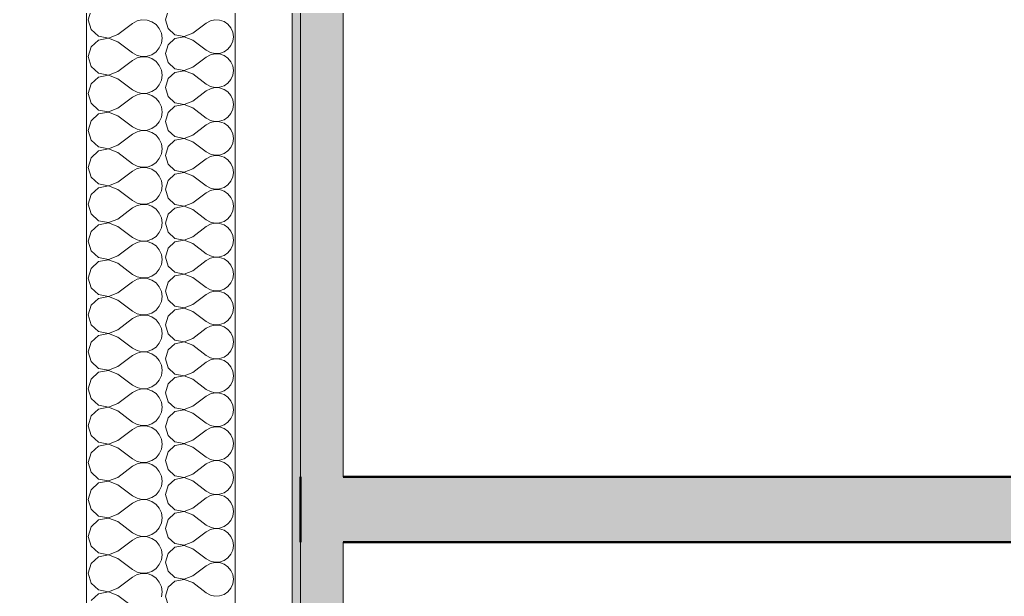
# Model space of a CAD drawing. Header units: millimetres. Extents: x -48147 to 1417267, y -496296 to 18123.
# Drawn here: x 1364998.7 to 1365375.8, y -476143.6 to -475922.8 of the extents above; entities that cross this region are included whole.
import ezdxf

# ---------------------------------------------------------------- set-up
doc = ezdxf.new("R2010")
doc.units = ezdxf.units.MM
doc.header["$MEASUREMENT"] = 0
doc.linetypes.add('Wipeout_Contour', pattern=[1000, 0, -1000])
doc.layers.add('New_A-20-M_Ceiling', color=7, linetype='Continuous')
doc.layers.add('New_A-25-M_Wall_Int', color=7, linetype='Continuous')
for name, color, linetype, lineweight, true_color in [('New_A-20-M_Ceiling_Pen_No__107', 7, 'Continuous', 15, 0xa6a6a6), ('New_A-20-M_Ceiling_Pen_No__29', 7, 'Continuous', 50, 0x2a2a2a), ('New_A-25-M_Wall_Int_Pen_No__107', 7, 'Continuous', 15, 0xa6a6a6)]:
    doc.layers.add(name, color=color, linetype=linetype, lineweight=lineweight, true_color=true_color)
doc.layers.add('New_A-25-M_Wall_Int_Pen_No__1', color=7, linetype='Continuous', lineweight=13)

# ---------------------------------------------------------------- blocks, each defined once
blk = doc.blocks.new('*X68', base_point=(1376122.47, -491272.82))
at = {"layer": 'New_A-25-M_Wall_Int_Pen_No__107', "linetype": 'Continuous'}
for p, q in [((1365055.54, -475919.44), (1365054.57, -475922.85)), ((1365054.57, -475922.85), (1365055.54, -475926.26)), ((1365064.96, -475928.04), (1365070.15, -475924.15)), ((1365071.72, -475923.28), (1365070.15, -475924.15)), ((1365073.46, -475922.88), (1365071.72, -475923.28)), ((1365075.25, -475922.96), (1365073.46, -475922.88)), ((1365076.95, -475923.53), (1365075.25, -475922.96)), ((1365078.42, -475924.55), (1365076.95, -475923.53)), ((1365079.57, -475925.93), (1365078.42, -475924.55)), ((1365055.54, -475926.26), (1365058.16, -475928.65)), ((1365058.16, -475928.65), (1365061.64, -475929.31)), ((1365061.64, -475929.31), (1365064.96, -475928.04)), ((1365080.29, -475927.57), (1365079.57, -475925.93)), ((1365080.53, -475929.34), (1365080.29, -475927.57)), ((1365055.54, -475932.42), (1365054.57, -475935.83)), ((1365058.16, -475930.03), (1365055.54, -475932.42)), ((1365061.64, -475929.37), (1365058.16, -475930.03)), ((1365064.96, -475930.64), (1365061.64, -475929.37)), ((1365064.96, -475930.64), (1365070.15, -475934.53)), ((1365078.42, -475934.13), (1365079.57, -475932.75)), ((1365079.57, -475932.75), (1365080.29, -475931.11)), ((1365080.29, -475931.11), (1365080.53, -475929.34)), ((1365054.57, -475935.83), (1365055.54, -475939.24)), ((1365070.15, -475934.53), (1365071.72, -475935.4)), ((1365071.72, -475936.26), (1365070.15, -475937.13)), ((1365071.72, -475935.4), (1365073.46, -475935.8)), ((1365073.46, -475935.86), (1365071.72, -475936.26)), ((1365073.46, -475935.8), (1365075.25, -475935.72)), ((1365075.25, -475935.94), (1365073.46, -475935.86)), ((1365075.25, -475935.72), (1365076.95, -475935.15)), ((1365076.95, -475936.52), (1365075.25, -475935.94)), ((1365076.95, -475935.15), (1365078.42, -475934.13)), ((1365078.42, -475937.53), (1365076.95, -475936.52)), ((1365055.54, -475939.24), (1365058.16, -475941.64)), ((1365064.96, -475941.02), (1365070.15, -475937.13)), ((1365079.57, -475938.91), (1365078.42, -475937.53)), ((1365080.29, -475940.55), (1365079.57, -475938.91)), ((1365058.16, -475943.01), (1365055.54, -475945.4)), ((1365058.16, -475941.64), (1365061.64, -475942.3)), ((1365061.64, -475942.35), (1365058.16, -475943.01)), ((1365061.64, -475942.3), (1365064.96, -475941.02)), ((1365064.96, -475943.62), (1365061.64, -475942.35)), ((1365064.96, -475943.62), (1365070.15, -475947.51)), ((1365079.57, -475945.73), (1365080.29, -475944.1)), ((1365080.53, -475942.32), (1365080.29, -475940.55)), ((1365080.29, -475944.1), (1365080.53, -475942.32)), ((1365055.54, -475945.4), (1365054.57, -475948.81)), ((1365070.15, -475947.51), (1365071.72, -475948.38)), ((1365076.95, -475948.13), (1365078.42, -475947.11)), ((1365078.42, -475947.11), (1365079.57, -475945.73)), ((1365054.57, -475948.81), (1365055.54, -475952.22)), ((1365064.96, -475954.01), (1365070.15, -475950.11)), ((1365071.72, -475949.24), (1365070.15, -475950.11)), ((1365071.72, -475948.38), (1365073.46, -475948.79)), ((1365073.46, -475948.84), (1365071.72, -475949.24)), ((1365073.46, -475948.79), (1365075.25, -475948.7)), ((1365075.25, -475948.93), (1365073.46, -475948.84)), ((1365075.25, -475948.7), (1365076.95, -475948.13)), ((1365076.95, -475949.5), (1365075.25, -475948.93)), ((1365078.42, -475950.51), (1365076.95, -475949.5)), ((1365079.57, -475951.89), (1365078.42, -475950.51)), ((1365055.54, -475952.22), (1365058.16, -475954.62)), ((1365058.16, -475954.62), (1365061.64, -475955.28)), ((1365061.64, -475955.33), (1365058.16, -475955.99)), ((1365061.64, -475955.28), (1365064.96, -475954.01)), ((1365064.96, -475956.6), (1365061.64, -475955.33)), ((1365080.29, -475953.53), (1365079.57, -475951.89)), ((1365080.53, -475955.3), (1365080.29, -475953.53)), ((1365080.29, -475957.08), (1365080.53, -475955.3)), ((1365055.54, -475958.38), (1365054.57, -475961.79)), ((1365058.16, -475955.99), (1365055.54, -475958.38)), ((1365064.96, -475956.6), (1365070.15, -475960.5)), ((1365078.42, -475960.09), (1365079.57, -475958.72)), ((1365079.57, -475958.72), (1365080.29, -475957.08)), ((1365054.57, -475961.79), (1365055.54, -475965.21)), ((1365064.96, -475966.99), (1365070.15, -475963.09)), ((1365070.15, -475960.5), (1365071.72, -475961.36)), ((1365071.72, -475962.23), (1365070.15, -475963.09)), ((1365071.72, -475961.36), (1365073.46, -475961.77)), ((1365073.46, -475961.82), (1365071.72, -475962.23)), ((1365073.46, -475961.77), (1365075.25, -475961.68)), ((1365075.25, -475961.91), (1365073.46, -475961.82)), ((1365075.25, -475961.68), (1365076.95, -475961.11)), ((1365076.95, -475962.48), (1365075.25, -475961.91)), ((1365076.95, -475961.11), (1365078.42, -475960.09)), ((1365078.42, -475963.49), (1365076.95, -475962.48)), ((1365055.54, -475965.21), (1365058.16, -475967.6)), ((1365079.57, -475964.87), (1365078.42, -475963.49)), ((1365080.29, -475966.51), (1365079.57, -475964.87)), ((1365080.53, -475968.28), (1365080.29, -475966.51)), ((1365058.16, -475968.97), (1365055.54, -475971.36)), ((1365058.16, -475967.6), (1365061.64, -475968.26)), ((1365061.64, -475968.31), (1365058.16, -475968.97)), ((1365061.64, -475968.26), (1365064.96, -475966.99)), ((1365064.96, -475969.58), (1365061.64, -475968.31)), ((1365064.96, -475969.58), (1365070.15, -475973.48)), ((1365079.57, -475971.7), (1365080.29, -475970.06)), ((1365080.29, -475970.06), (1365080.53, -475968.28)), ((1365055.54, -475971.36), (1365054.57, -475974.78)), ((1365070.15, -475973.48), (1365071.72, -475974.34)), ((1365071.72, -475974.34), (1365073.46, -475974.75)), ((1365075.25, -475974.66), (1365076.95, -475974.09)), ((1365076.95, -475974.09), (1365078.42, -475973.08)), ((1365078.42, -475973.08), (1365079.57, -475971.7)), ((1365054.57, -475974.78), (1365055.54, -475978.19)), ((1365064.96, -475979.97), (1365070.15, -475976.07)), ((1365071.72, -475975.21), (1365070.15, -475976.07)), ((1365073.46, -475974.8), (1365071.72, -475975.21)), ((1365073.46, -475974.75), (1365075.25, -475974.66)), ((1365075.25, -475974.89), (1365073.46, -475974.8)), ((1365076.95, -475975.46), (1365075.25, -475974.89)), ((1365078.42, -475976.48), (1365076.95, -475975.46)), ((1365079.57, -475977.85), (1365078.42, -475976.48)), ((1365080.29, -475979.49), (1365079.57, -475977.85)), ((1365055.54, -475978.19), (1365058.16, -475980.58)), ((1365058.16, -475981.95), (1365055.54, -475984.34)), ((1365058.16, -475980.58), (1365061.64, -475981.24)), ((1365061.64, -475981.29), (1365058.16, -475981.95)), ((1365061.64, -475981.24), (1365064.96, -475979.97)), ((1365064.96, -475982.56), (1365061.64, -475981.29)), ((1365080.53, -475981.27), (1365080.29, -475979.49)), ((1365080.29, -475983.04), (1365080.53, -475981.27)), ((1365055.54, -475984.34), (1365054.57, -475987.76)), ((1365064.96, -475982.56), (1365070.15, -475986.46)), ((1365078.42, -475986.06), (1365079.57, -475984.68)), ((1365079.57, -475984.68), (1365080.29, -475983.04)), ((1365054.57, -475987.76), (1365055.54, -475991.17)), ((1365064.96, -475992.95), (1365070.15, -475989.06)), ((1365070.15, -475986.46), (1365071.72, -475987.33)), ((1365071.72, -475988.19), (1365070.15, -475989.06)), ((1365071.72, -475987.33), (1365073.46, -475987.73)), ((1365073.46, -475987.78), (1365071.72, -475988.19)), ((1365073.46, -475987.73), (1365075.25, -475987.64)), ((1365075.25, -475987.87), (1365073.46, -475987.78)), ((1365075.25, -475987.64), (1365076.95, -475987.07)), ((1365076.95, -475988.44), (1365075.25, -475987.87)), ((1365076.95, -475987.07), (1365078.42, -475986.06)), ((1365078.42, -475989.46), (1365076.95, -475988.44)), ((1365079.57, -475990.84), (1365078.42, -475989.46)), ((1365055.54, -475991.17), (1365058.16, -475993.56)), ((1365061.64, -475994.22), (1365064.96, -475992.95)), ((1365080.29, -475992.47), (1365079.57, -475990.84)), ((1365080.53, -475994.25), (1365080.29, -475992.47)), ((1365058.16, -475994.93), (1365055.54, -475997.33)), ((1365058.16, -475993.56), (1365061.64, -475994.22)), ((1365061.64, -475994.27), (1365058.16, -475994.93)), ((1365064.96, -475995.55), (1365061.64, -475994.27)), ((1365064.96, -475995.55), (1365070.15, -475999.44)), ((1365079.57, -475997.66), (1365080.29, -475996.02)), ((1365080.29, -475996.02), (1365080.53, -475994.25)), ((1365055.54, -475997.33), (1365054.57, -476000.74)), ((1365054.57, -476000.74), (1365055.54, -476004.15)), ((1365070.15, -475999.44), (1365071.72, -476000.31)), ((1365071.72, -476000.31), (1365073.46, -476000.71)), ((1365073.46, -476000.77), (1365071.72, -476001.17)), ((1365073.46, -476000.71), (1365075.25, -476000.63)), ((1365075.25, -476000.85), (1365073.46, -476000.77)), ((1365075.25, -476000.63), (1365076.95, -476000.05)), ((1365076.95, -476000.05), (1365078.42, -475999.04)), ((1365078.42, -475999.04), (1365079.57, -475997.66)), ((1365055.54, -476004.15), (1365058.16, -476006.54)), ((1365064.96, -476005.93), (1365070.15, -476002.04)), ((1365071.72, -476001.17), (1365070.15, -476002.04)), ((1365076.95, -476001.42), (1365075.25, -476000.85)), ((1365078.42, -476002.44), (1365076.95, -476001.42)), ((1365079.57, -476003.82), (1365078.42, -476002.44)), ((1365080.29, -476005.46), (1365079.57, -476003.82)), ((1365058.16, -476007.91), (1365055.54, -476010.31)), ((1365058.16, -476006.54), (1365061.64, -476007.2)), ((1365061.64, -476007.26), (1365058.16, -476007.91)), ((1365061.64, -476007.2), (1365064.96, -476005.93)), ((1365064.96, -476008.53), (1365061.64, -476007.26)), ((1365080.53, -476007.23), (1365080.29, -476005.46)), ((1365080.29, -476009), (1365080.53, -476007.23)), ((1365055.54, -476010.31), (1365054.57, -476013.72)), ((1365064.96, -476008.53), (1365070.15, -476012.42)), ((1365076.95, -476013.04), (1365078.42, -476012.02)), ((1365078.42, -476012.02), (1365079.57, -476010.64)), ((1365079.57, -476010.64), (1365080.29, -476009)), ((1365054.57, -476013.72), (1365055.54, -476017.13)), ((1365064.96, -476018.91), (1365070.15, -476015.02)), ((1365070.15, -476012.42), (1365071.72, -476013.29)), ((1365071.72, -476014.15), (1365070.15, -476015.02)), ((1365071.72, -476013.29), (1365073.46, -476013.69)), ((1365073.46, -476013.75), (1365071.72, -476014.15)), ((1365073.46, -476013.69), (1365075.25, -476013.61)), ((1365075.25, -476013.83), (1365073.46, -476013.75)), ((1365075.25, -476013.61), (1365076.95, -476013.04)), ((1365076.95, -476014.41), (1365075.25, -476013.83)), ((1365078.42, -476015.42), (1365076.95, -476014.41)), ((1365079.57, -476016.8), (1365078.42, -476015.42)), ((1365055.54, -476017.13), (1365058.16, -476019.53)), ((1365058.16, -476019.53), (1365061.64, -476020.19)), ((1365061.64, -476020.19), (1365064.96, -476018.91)), ((1365080.29, -476018.44), (1365079.57, -476016.8)), ((1365080.53, -476020.21), (1365080.29, -476018.44)), ((1365055.54, -476023.29), (1365054.57, -476026.7)), ((1365058.16, -476020.9), (1365055.54, -476023.29)), ((1365061.64, -476020.24), (1365058.16, -476020.9)), ((1365064.96, -476021.51), (1365061.64, -476020.24)), ((1365064.96, -476021.51), (1365070.15, -476025.4)), ((1365079.57, -476023.62), (1365080.29, -476021.99)), ((1365080.29, -476021.99), (1365080.53, -476020.21)), ((1365054.57, -476026.7), (1365055.54, -476030.11)), ((1365070.15, -476025.4), (1365071.72, -476026.27)), ((1365071.72, -476027.13), (1365070.15, -476028)), ((1365071.72, -476026.27), (1365073.46, -476026.68)), ((1365073.46, -476026.73), (1365071.72, -476027.13)), ((1365073.46, -476026.68), (1365075.25, -476026.59)), ((1365075.25, -476026.82), (1365073.46, -476026.73)), ((1365075.25, -476026.59), (1365076.95, -476026.02)), ((1365076.95, -476027.39), (1365075.25, -476026.82)), ((1365076.95, -476026.02), (1365078.42, -476025)), ((1365078.42, -476025), (1365079.57, -476023.62)), ((1365055.54, -476030.11), (1365058.16, -476032.51)), ((1365064.96, -476031.89), (1365070.15, -476028)), ((1365078.42, -476028.4), (1365076.95, -476027.39)), ((1365079.57, -476029.78), (1365078.42, -476028.4)), ((1365080.29, -476031.42), (1365079.57, -476029.78)), ((1365058.16, -476033.88), (1365055.54, -476036.27)), ((1365058.16, -476032.51), (1365061.64, -476033.17)), ((1365061.64, -476033.22), (1365058.16, -476033.88)), ((1365061.64, -476033.17), (1365064.96, -476031.89)), ((1365064.96, -476034.49), (1365061.64, -476033.22)), ((1365064.96, -476034.49), (1365070.15, -476038.39)), ((1365080.53, -476033.19), (1365080.29, -476031.42)), ((1365080.29, -476034.97), (1365080.53, -476033.19)), ((1365055.54, -476036.27), (1365054.57, -476039.68)), ((1365070.15, -476038.39), (1365071.72, -476039.25)), ((1365076.95, -476039), (1365078.42, -476037.98)), ((1365078.42, -476037.98), (1365079.57, -476036.61)), ((1365079.57, -476036.61), (1365080.29, -476034.97)), ((1365054.57, -476039.68), (1365055.54, -476043.1)), ((1365064.96, -476044.88), (1365070.15, -476040.98)), ((1365071.72, -476040.12), (1365070.15, -476040.98)), ((1365071.72, -476039.25), (1365073.46, -476039.66)), ((1365073.46, -476039.71), (1365071.72, -476040.12)), ((1365073.46, -476039.66), (1365075.25, -476039.57)), ((1365075.25, -476039.8), (1365073.46, -476039.71)), ((1365075.25, -476039.57), (1365076.95, -476039)), ((1365076.95, -476040.37), (1365075.25, -476039.8)), ((1365078.42, -476041.38), (1365076.95, -476040.37)), ((1365079.57, -476042.76), (1365078.42, -476041.38)), ((1365055.54, -476043.1), (1365058.16, -476045.49)), ((1365058.16, -476045.49), (1365061.64, -476046.15)), ((1365061.64, -476046.15), (1365064.96, -476044.88)), ((1365080.29, -476044.4), (1365079.57, -476042.76)), ((1365080.53, -476046.17), (1365080.29, -476044.4)), ((1365055.54, -476049.25), (1365054.57, -476052.67)), ((1365058.16, -476046.86), (1365055.54, -476049.25)), ((1365061.64, -476046.2), (1365058.16, -476046.86)), ((1365064.96, -476047.47), (1365061.64, -476046.2)), ((1365064.96, -476047.47), (1365070.15, -476051.37)), ((1365078.42, -476050.97), (1365079.57, -476049.59)), ((1365079.57, -476049.59), (1365080.29, -476047.95)), ((1365080.29, -476047.95), (1365080.53, -476046.17)), ((1365054.57, -476052.67), (1365055.54, -476056.08)), ((1365070.15, -476051.37), (1365071.72, -476052.23)), ((1365071.72, -476053.1), (1365070.15, -476053.96)), ((1365071.72, -476052.23), (1365073.46, -476052.64)), ((1365073.46, -476052.69), (1365071.72, -476053.1)), ((1365073.46, -476052.64), (1365075.25, -476052.55)), ((1365075.25, -476052.78), (1365073.46, -476052.69)), ((1365075.25, -476052.55), (1365076.95, -476051.98)), ((1365076.95, -476053.35), (1365075.25, -476052.78)), ((1365076.95, -476051.98), (1365078.42, -476050.97)), ((1365078.42, -476054.36), (1365076.95, -476053.35)), ((1365055.54, -476056.08), (1365058.16, -476058.47)), ((1365064.96, -476057.86), (1365070.15, -476053.96)), ((1365079.57, -476055.74), (1365078.42, -476054.36)), ((1365080.29, -476057.38), (1365079.57, -476055.74)), ((1365058.16, -476059.84), (1365055.54, -476062.23)), ((1365058.16, -476058.47), (1365061.64, -476059.13)), ((1365061.64, -476059.18), (1365058.16, -476059.84)), ((1365061.64, -476059.13), (1365064.96, -476057.86)), ((1365064.96, -476060.45), (1365061.64, -476059.18)), ((1365064.96, -476060.45), (1365070.15, -476064.35)), ((1365079.57, -476062.57), (1365080.29, -476060.93)), ((1365080.53, -476059.16), (1365080.29, -476057.38)), ((1365080.29, -476060.93), (1365080.53, -476059.16)), ((1365055.54, -476062.23), (1365054.57, -476065.65)), ((1365070.15, -476064.35), (1365071.72, -476065.22)), ((1365076.95, -476064.96), (1365078.42, -476063.95)), ((1365078.42, -476063.95), (1365079.57, -476062.57)), ((1365054.57, -476065.65), (1365055.54, -476069.06)), ((1365064.96, -476070.84), (1365070.15, -476066.95)), ((1365071.72, -476066.08), (1365070.15, -476066.95)), ((1365071.72, -476065.22), (1365073.46, -476065.62)), ((1365073.46, -476065.67), (1365071.72, -476066.08)), ((1365073.46, -476065.62), (1365075.25, -476065.53)), ((1365075.25, -476065.76), (1365073.46, -476065.67)), ((1365075.25, -476065.53), (1365076.95, -476064.96)), ((1365076.95, -476066.33), (1365075.25, -476065.76)), ((1365078.42, -476067.35), (1365076.95, -476066.33)), ((1365079.57, -476068.73), (1365078.42, -476067.35)), ((1365055.54, -476069.06), (1365058.16, -476071.45)), ((1365058.16, -476071.45), (1365061.64, -476072.11)), ((1365061.64, -476072.16), (1365058.16, -476072.82)), ((1365061.64, -476072.11), (1365064.96, -476070.84)), ((1365064.96, -476073.44), (1365061.64, -476072.16)), ((1365080.29, -476070.36), (1365079.57, -476068.73)), ((1365080.53, -476072.14), (1365080.29, -476070.36)), ((1365080.29, -476073.91), (1365080.53, -476072.14)), ((1365055.54, -476075.22), (1365054.57, -476078.63)), ((1365058.16, -476072.82), (1365055.54, -476075.22)), ((1365064.96, -476073.44), (1365070.15, -476077.33)), ((1365078.42, -476076.93), (1365079.57, -476075.55)), ((1365079.57, -476075.55), (1365080.29, -476073.91)), ((1365054.57, -476078.63), (1365055.54, -476082.04)), ((1365064.96, -476083.82), (1365070.15, -476079.93)), ((1365070.15, -476077.33), (1365071.72, -476078.2)), ((1365071.72, -476079.06), (1365070.15, -476079.93)), ((1365071.72, -476078.2), (1365073.46, -476078.6)), ((1365073.46, -476078.65), (1365071.72, -476079.06)), ((1365073.46, -476078.6), (1365075.25, -476078.52)), ((1365075.25, -476078.74), (1365073.46, -476078.65)), ((1365075.25, -476078.52), (1365076.95, -476077.94)), ((1365076.95, -476079.31), (1365075.25, -476078.74)), ((1365076.95, -476077.94), (1365078.42, -476076.93)), ((1365078.42, -476080.33), (1365076.95, -476079.31)), ((1365055.54, -476082.04), (1365058.16, -476084.43)), ((1365079.57, -476081.71), (1365078.42, -476080.33)), ((1365080.29, -476083.35), (1365079.57, -476081.71)), ((1365080.53, -476085.12), (1365080.29, -476083.35)), ((1365058.16, -476085.8), (1365055.54, -476088.2)), ((1365058.16, -476084.43), (1365061.64, -476085.09)), ((1365061.64, -476085.15), (1365058.16, -476085.8)), ((1365061.64, -476085.09), (1365064.96, -476083.82)), ((1365064.96, -476086.42), (1365061.64, -476085.15)), ((1365064.96, -476086.42), (1365070.15, -476090.31)), ((1365079.57, -476088.53), (1365080.29, -476086.89)), ((1365080.29, -476086.89), (1365080.53, -476085.12)), ((1365055.54, -476088.2), (1365054.57, -476091.61)), ((1365070.15, -476090.31), (1365071.72, -476091.18)), ((1365071.72, -476091.18), (1365073.46, -476091.58)), ((1365075.25, -476091.5), (1365076.95, -476090.93)), ((1365076.95, -476090.93), (1365078.42, -476089.91)), ((1365078.42, -476089.91), (1365079.57, -476088.53)), ((1365054.57, -476091.61), (1365055.54, -476095.02)), ((1365055.54, -476095.02), (1365058.16, -476097.42)), ((1365064.96, -476096.8), (1365070.15, -476092.91)), ((1365071.72, -476092.04), (1365070.15, -476092.91)), ((1365073.46, -476091.64), (1365071.72, -476092.04)), ((1365073.46, -476091.58), (1365075.25, -476091.5)), ((1365075.25, -476091.72), (1365073.46, -476091.64)), ((1365076.95, -476092.3), (1365075.25, -476091.72)), ((1365078.42, -476093.31), (1365076.95, -476092.3)), ((1365079.57, -476094.69), (1365078.42, -476093.31)), ((1365080.29, -476096.33), (1365079.57, -476094.69)), ((1365058.16, -476098.79), (1365055.54, -476101.18)), ((1365058.16, -476097.42), (1365061.64, -476098.07)), ((1365061.64, -476098.13), (1365058.16, -476098.79)), ((1365061.64, -476098.07), (1365064.96, -476096.8)), ((1365064.96, -476099.4), (1365061.64, -476098.13)), ((1365080.53, -476098.1), (1365080.29, -476096.33)), ((1365080.29, -476099.87), (1365080.53, -476098.1)), ((1365055.54, -476101.18), (1365054.57, -476104.59)), ((1365064.96, -476099.4), (1365070.15, -476103.29)), ((1365078.42, -476102.89), (1365079.57, -476101.51)), ((1365079.57, -476101.51), (1365080.29, -476099.87)), ((1365054.57, -476104.59), (1365055.54, -476108)), ((1365064.96, -476109.78), (1365070.15, -476105.89)), ((1365070.15, -476103.29), (1365071.72, -476104.16)), ((1365071.72, -476105.02), (1365070.15, -476105.89)), ((1365071.72, -476104.16), (1365073.46, -476104.57)), ((1365073.46, -476104.62), (1365071.72, -476105.02)), ((1365073.46, -476104.57), (1365075.25, -476104.48)), ((1365075.25, -476104.7), (1365073.46, -476104.62)), ((1365075.25, -476104.48), (1365076.95, -476103.91)), ((1365076.95, -476105.28), (1365075.25, -476104.7)), ((1365076.95, -476103.91), (1365078.42, -476102.89)), ((1365078.42, -476106.29), (1365076.95, -476105.28)), ((1365079.57, -476107.67), (1365078.42, -476106.29)), ((1365055.54, -476108), (1365058.16, -476110.4)), ((1365061.64, -476111.06), (1365064.96, -476109.78)), ((1365080.29, -476109.31), (1365079.57, -476107.67)), ((1365080.53, -476111.08), (1365080.29, -476109.31)), ((1365058.16, -476111.77), (1365055.54, -476114.16)), ((1365058.16, -476110.4), (1365061.64, -476111.06)), ((1365061.64, -476111.11), (1365058.16, -476111.77)), ((1365064.96, -476112.38), (1365061.64, -476111.11)), ((1365064.96, -476112.38), (1365070.15, -476116.28)), ((1365079.57, -476114.5), (1365080.29, -476112.86)), ((1365080.29, -476112.86), (1365080.53, -476111.08)), ((1365055.54, -476114.16), (1365054.57, -476117.57)), ((1365054.57, -476117.57), (1365055.54, -476120.99)), ((1365070.15, -476116.28), (1365071.72, -476117.14)), ((1365071.72, -476117.14), (1365073.46, -476117.55)), ((1365073.46, -476117.6), (1365071.72, -476118.01)), ((1365073.46, -476117.55), (1365075.25, -476117.46)), ((1365075.25, -476117.69), (1365073.46, -476117.6)), ((1365075.25, -476117.46), (1365076.95, -476116.89)), ((1365076.95, -476118.26), (1365075.25, -476117.69)), ((1365076.95, -476116.89), (1365078.42, -476115.87)), ((1365078.42, -476115.87), (1365079.57, -476114.5)), ((1365055.54, -476120.99), (1365058.16, -476123.38)), ((1365064.96, -476122.77), (1365070.15, -476118.87)), ((1365071.72, -476118.01), (1365070.15, -476118.87)), ((1365078.42, -476119.27), (1365076.95, -476118.26)), ((1365079.57, -476120.65), (1365078.42, -476119.27)), ((1365080.29, -476122.29), (1365079.57, -476120.65)), ((1365058.16, -476124.75), (1365055.54, -476127.14)), ((1365058.16, -476123.38), (1365061.64, -476124.04)), ((1365061.64, -476124.09), (1365058.16, -476124.75)), ((1365061.64, -476124.04), (1365064.96, -476122.77)), ((1365064.96, -476125.36), (1365061.64, -476124.09)), ((1365080.53, -476124.06), (1365080.29, -476122.29)), ((1365080.29, -476125.84), (1365080.53, -476124.06)), ((1365055.54, -476127.14), (1365054.57, -476130.56)), ((1365064.96, -476125.36), (1365070.15, -476129.26)), ((1365076.95, -476129.87), (1365078.42, -476128.86)), ((1365078.42, -476128.86), (1365079.57, -476127.48)), ((1365079.57, -476127.48), (1365080.29, -476125.84)), ((1365054.57, -476130.56), (1365055.54, -476133.97)), ((1365064.96, -476135.75), (1365070.15, -476131.85)), ((1365070.15, -476129.26), (1365071.72, -476130.12)), ((1365071.72, -476130.99), (1365070.15, -476131.85)), ((1365071.72, -476130.12), (1365073.46, -476130.53)), ((1365073.46, -476130.58), (1365071.72, -476130.99)), ((1365073.46, -476130.53), (1365075.25, -476130.44)), ((1365075.25, -476130.67), (1365073.46, -476130.58)), ((1365075.25, -476130.44), (1365076.95, -476129.87)), ((1365076.95, -476131.24), (1365075.25, -476130.67)), ((1365078.42, -476132.25), (1365076.95, -476131.24)), ((1365079.57, -476133.63), (1365078.42, -476132.25)), ((1365055.54, -476133.97), (1365058.16, -476136.36)), ((1365058.16, -476136.36), (1365061.64, -476137.02)), ((1365061.64, -476137.02), (1365064.96, -476135.75)), ((1365080.29, -476135.27), (1365079.57, -476133.63)), ((1365080.53, -476137.05), (1365080.29, -476135.27)), ((1365055.54, -476140.12), (1365054.57, -476143.54)), ((1365058.16, -476137.73), (1365055.54, -476140.12)), ((1365061.64, -476137.07), (1365058.16, -476137.73)), ((1365064.96, -476138.34), (1365061.64, -476137.07)), ((1365064.96, -476138.34), (1365070.15, -476142.24)), ((1365079.57, -476140.46), (1365080.29, -476138.82)), ((1365080.29, -476138.82), (1365080.53, -476137.05)), ((1365054.57, -476143.54), (1365055.54, -476146.95)), ((1365070.15, -476142.24), (1365071.72, -476143.11)), ((1365071.72, -476143.11), (1365073.46, -476143.51)), ((1365073.46, -476143.51), (1365075.25, -476143.42)), ((1365075.25, -476143.42), (1365076.95, -476142.85)), ((1365076.95, -476142.85), (1365078.42, -476141.84)), ((1365078.42, -476141.84), (1365079.57, -476140.46))]:
    blk.add_line(p, q, dxfattribs=at)
blk = doc.blocks.new('Section Elem_44_2', base_point=(1376122.47, -491272.82))
at = {"layer": 'New_A-25-M_Wall_Int_Pen_No__107', "linetype": 'Continuous', "lineweight": 0, "true_color": 0x535353}
blk.add_hatch(color=251, dxfattribs=at).paths.add_polyline_path([(1365106.26, -475339.25), (1365102.99, -475339.25), (1365102.99, -479122.82), (1365106.26, -479122.82), (1365106.26, -476122.82), (1365106.26, -476097.82)])
at = {"layer": 'New_A-25-M_Wall_Int_Pen_No__107', "linetype": 'Continuous'}
blk.add_hatch(color=256, dxfattribs=at).paths.add_polyline_path([(1365106.26, -475339.25), (1365106.26, -476097.82), (1365122.62, -476097.82), (1365122.62, -475339.25)])
at = {"layer": 'New_A-25-M_Wall_Int_Pen_No__1', "linetype": 'Continuous'}
for p, q in [((1365106.26, -475339.25), (1365106.26, -476097.82)), ((1365122.62, -475339.25), (1365122.62, -476097.82)), ((1365106.26, -476122.82), (1365106.26, -479122.82))]:
    blk.add_line(p, q, dxfattribs=at)
at = {"color": 254, "linetype": 'Wipeout_Contour', "lineweight": 0, "ltscale": 8681565.631465085}
blk.add_wipeout([(1365122.62, -479122.82), (1366009.15, -479122.82), (1366009.15, -477022.82), (1366549.27, -477022.82), (1366549.27, -476122.82), (1365122.62, -476122.82)], dxfattribs=at).dxf.layer = 'New_A-25-M_Wall_Int'
at = {"layer": 'New_A-25-M_Wall_Int_Pen_No__107', "linetype": 'Continuous'}
blk.add_hatch(color=256, dxfattribs=at).paths.add_polyline_path([(1365106.26, -476122.82), (1365106.26, -479122.82), (1365122.62, -479122.82), (1365122.62, -476122.82)])
at = {"layer": 'New_A-25-M_Wall_Int_Pen_No__1', "linetype": 'Continuous'}
blk.add_line((1365122.62, -476122.82), (1365122.62, -479122.82), dxfattribs=at)
at = {"color": 254, "linetype": 'Wipeout_Contour', "lineweight": 0, "ltscale": 5784432.987416171}
blk.add_wipeout([(1365102.99, -475339.25), (1365081.18, -475339.25), (1365081.18, -479122.82), (1365102.99, -479122.82)], dxfattribs=at).dxf.layer = 'New_A-25-M_Wall_Int'
at = {"layer": 'New_A-25-M_Wall_Int_Pen_No__1', "linetype": 'Continuous'}
blk.add_line((1365102.99, -475339.25), (1365102.99, -479122.82), dxfattribs=at)
at = {"color": 254, "linetype": 'Wipeout_Contour', "lineweight": 0, "ltscale": 5784340.344564119}
blk.add_wipeout([(1365081.18, -475339.25), (1365053.92, -475339.25), (1365053.92, -479122.82), (1365081.18, -479122.82)], dxfattribs=at).dxf.layer = 'New_A-25-M_Wall_Int'
at = {"layer": 'New_A-25-M_Wall_Int_Pen_No__1', "linetype": 'Continuous'}
blk.add_line((1365081.18, -475339.25), (1365081.18, -479122.82), dxfattribs=at)
at = {"layer": 'New_A-25-M_Wall_Int'}
blk.add_blockref('*X68', (1376122.47, -491272.82), dxfattribs=at)
blk = doc.blocks.new('*X85', base_point=(1376122.47, -491272.82))
at = {"layer": 'New_A-25-M_Wall_Int_Pen_No__107', "linetype": 'Continuous'}
for p, q in [((1365026.01, -475919.13), (1365024.96, -475922.85)), ((1365024.96, -475922.85), (1365026.01, -475926.56)), ((1365036.26, -475928.5), (1365041.91, -475924.26)), ((1365043.62, -475923.32), (1365041.91, -475924.26)), ((1365045.52, -475922.88), (1365043.62, -475923.32)), ((1365047.46, -475922.97), (1365045.52, -475922.88)), ((1365049.31, -475923.59), (1365047.46, -475922.97)), ((1365050.92, -475924.7), (1365049.31, -475923.59)), ((1365052.16, -475926.2), (1365050.92, -475924.7)), ((1365026.01, -475926.56), (1365028.86, -475929.17)), ((1365032.66, -475929.88), (1365036.26, -475928.5)), ((1365052.95, -475927.98), (1365052.16, -475926.2)), ((1365053.22, -475929.91), (1365052.95, -475927.98)), ((1365028.86, -475930.66), (1365026.01, -475933.26)), ((1365028.86, -475929.17), (1365032.66, -475929.88)), ((1365032.66, -475929.94), (1365028.86, -475930.66)), ((1365036.26, -475931.32), (1365032.66, -475929.94)), ((1365036.26, -475931.32), (1365041.91, -475935.56)), ((1365052.16, -475933.63), (1365052.95, -475931.84)), ((1365052.95, -475931.84), (1365053.22, -475929.91)), ((1365026.01, -475933.26), (1365024.96, -475936.98)), ((1365041.91, -475935.56), (1365043.62, -475936.51)), ((1365043.62, -475936.51), (1365045.52, -475936.95)), ((1365047.46, -475936.85), (1365049.31, -475936.23)), ((1365049.31, -475936.23), (1365050.92, -475935.13)), ((1365050.92, -475935.13), (1365052.16, -475933.63)), ((1365024.96, -475936.98), (1365026.01, -475940.69)), ((1365036.26, -475942.63), (1365041.91, -475938.39)), ((1365043.62, -475937.44), (1365041.91, -475938.39)), ((1365045.52, -475937), (1365043.62, -475937.44)), ((1365045.52, -475936.95), (1365047.46, -475936.85)), ((1365047.46, -475937.1), (1365045.52, -475937)), ((1365049.31, -475937.72), (1365047.46, -475937.1)), ((1365050.92, -475938.82), (1365049.31, -475937.72)), ((1365052.16, -475940.33), (1365050.92, -475938.82)), ((1365052.95, -475942.11), (1365052.16, -475940.33)), ((1365026.01, -475940.69), (1365028.86, -475943.29)), ((1365028.86, -475943.29), (1365032.66, -475944.01)), ((1365032.66, -475944.07), (1365028.86, -475944.78)), ((1365032.66, -475944.01), (1365036.26, -475942.63)), ((1365036.26, -475945.45), (1365032.66, -475944.07)), ((1365053.22, -475944.04), (1365052.95, -475942.11)), ((1365052.95, -475945.97), (1365053.22, -475944.04)), ((1365026.01, -475947.39), (1365024.96, -475951.1)), ((1365028.86, -475944.78), (1365026.01, -475947.39)), ((1365036.26, -475945.45), (1365041.91, -475949.69)), ((1365050.92, -475949.25), (1365052.16, -475947.75)), ((1365052.16, -475947.75), (1365052.95, -475945.97)), ((1365024.96, -475951.1), (1365026.01, -475954.82)), ((1365041.91, -475949.69), (1365043.62, -475950.63)), ((1365043.62, -475951.57), (1365041.91, -475952.52)), ((1365043.62, -475950.63), (1365045.52, -475951.07)), ((1365045.52, -475951.13), (1365043.62, -475951.57)), ((1365045.52, -475951.07), (1365047.46, -475950.98)), ((1365047.46, -475951.23), (1365045.52, -475951.13)), ((1365047.46, -475950.98), (1365049.31, -475950.36)), ((1365049.31, -475951.85), (1365047.46, -475951.23)), ((1365049.31, -475950.36), (1365050.92, -475949.25)), ((1365026.01, -475954.82), (1365028.86, -475957.42)), ((1365036.26, -475956.75), (1365041.91, -475952.52)), ((1365050.92, -475952.95), (1365049.31, -475951.85)), ((1365052.16, -475954.45), (1365050.92, -475952.95)), ((1365052.95, -475956.24), (1365052.16, -475954.45)), ((1365028.86, -475958.91), (1365026.01, -475961.52)), ((1365028.86, -475957.42), (1365032.66, -475958.14)), ((1365032.66, -475958.2), (1365028.86, -475958.91)), ((1365032.66, -475958.14), (1365036.26, -475956.75)), ((1365036.26, -475959.58), (1365032.66, -475958.2)), ((1365053.22, -475958.17), (1365052.95, -475956.24)), ((1365052.95, -475960.1), (1365053.22, -475958.17)), ((1365026.01, -475961.52), (1365024.96, -475965.23)), ((1365036.26, -475959.58), (1365041.91, -475963.82)), ((1365050.92, -475963.38), (1365052.16, -475961.88)), ((1365052.16, -475961.88), (1365052.95, -475960.1)), ((1365024.96, -475965.23), (1365026.01, -475968.94)), ((1365036.26, -475970.88), (1365041.91, -475966.64)), ((1365041.91, -475963.82), (1365043.62, -475964.76)), ((1365043.62, -475965.7), (1365041.91, -475966.64)), ((1365043.62, -475964.76), (1365045.52, -475965.2)), ((1365045.52, -475965.26), (1365043.62, -475965.7)), ((1365045.52, -475965.2), (1365047.46, -475965.11)), ((1365047.46, -475965.35), (1365045.52, -475965.26)), ((1365047.46, -475965.11), (1365049.31, -475964.49)), ((1365049.31, -475965.98), (1365047.46, -475965.35)), ((1365049.31, -475964.49), (1365050.92, -475963.38)), ((1365050.92, -475967.08), (1365049.31, -475965.98)), ((1365026.01, -475968.94), (1365028.86, -475971.55)), ((1365052.16, -475968.58), (1365050.92, -475967.08)), ((1365052.95, -475970.36), (1365052.16, -475968.58)), ((1365053.22, -475972.3), (1365052.95, -475970.36)), ((1365028.86, -475973.04), (1365026.01, -475975.65)), ((1365028.86, -475971.55), (1365032.66, -475972.27)), ((1365032.66, -475972.32), (1365028.86, -475973.04)), ((1365032.66, -475972.27), (1365036.26, -475970.88)), ((1365036.26, -475973.71), (1365032.66, -475972.32)), ((1365036.26, -475973.71), (1365041.91, -475977.95)), ((1365052.16, -475976.01), (1365052.95, -475974.23)), ((1365052.95, -475974.23), (1365053.22, -475972.3)), ((1365026.01, -475975.65), (1365024.96, -475979.36)), ((1365041.91, -475977.95), (1365043.62, -475978.89)), ((1365049.31, -475978.61), (1365050.92, -475977.51)), ((1365050.92, -475977.51), (1365052.16, -475976.01)), ((1365024.96, -475979.36), (1365026.01, -475983.07)), ((1365036.26, -475985.01), (1365041.91, -475980.77)), ((1365043.62, -475979.83), (1365041.91, -475980.77)), ((1365043.62, -475978.89), (1365045.52, -475979.33)), ((1365045.52, -475979.39), (1365043.62, -475979.83)), ((1365045.52, -475979.33), (1365047.46, -475979.24)), ((1365047.46, -475979.48), (1365045.52, -475979.39)), ((1365047.46, -475979.24), (1365049.31, -475978.61)), ((1365049.31, -475980.1), (1365047.46, -475979.48)), ((1365050.92, -475981.21), (1365049.31, -475980.1)), ((1365052.16, -475982.71), (1365050.92, -475981.21)), ((1365026.01, -475983.07), (1365028.86, -475985.68)), ((1365028.86, -475985.68), (1365032.66, -475986.39)), ((1365032.66, -475986.39), (1365036.26, -475985.01)), ((1365052.95, -475984.49), (1365052.16, -475982.71)), ((1365053.22, -475986.42), (1365052.95, -475984.49)), ((1365028.86, -475987.17), (1365026.01, -475989.77)), ((1365032.66, -475986.45), (1365028.86, -475987.17)), ((1365036.26, -475987.84), (1365032.66, -475986.45)), ((1365036.26, -475987.84), (1365041.91, -475992.07)), ((1365052.16, -475990.14), (1365052.95, -475988.35)), ((1365052.95, -475988.35), (1365053.22, -475986.42)), ((1365026.01, -475989.77), (1365024.96, -475993.49)), ((1365041.91, -475992.07), (1365043.62, -475993.02)), ((1365043.62, -475993.02), (1365045.52, -475993.46)), ((1365047.46, -475993.36), (1365049.31, -475992.74)), ((1365049.31, -475992.74), (1365050.92, -475991.64)), ((1365050.92, -475991.64), (1365052.16, -475990.14)), ((1365024.96, -475993.49), (1365026.01, -475997.2)), ((1365036.26, -475999.14), (1365041.91, -475994.9)), ((1365043.62, -475993.96), (1365041.91, -475994.9)), ((1365045.52, -475993.52), (1365043.62, -475993.96)), ((1365045.52, -475993.46), (1365047.46, -475993.36)), ((1365047.46, -475993.61), (1365045.52, -475993.52)), ((1365049.31, -475994.23), (1365047.46, -475993.61)), ((1365050.92, -475995.34), (1365049.31, -475994.23)), ((1365052.16, -475996.84), (1365050.92, -475995.34)), ((1365052.95, -475998.62), (1365052.16, -475996.84)), ((1365026.01, -475997.2), (1365028.86, -475999.81)), ((1365028.86, -475999.81), (1365032.66, -476000.52)), ((1365032.66, -476000.58), (1365028.86, -476001.3)), ((1365032.66, -476000.52), (1365036.26, -475999.14)), ((1365036.26, -476001.96), (1365032.66, -476000.58)), ((1365053.22, -476000.55), (1365052.95, -475998.62)), ((1365052.95, -476002.48), (1365053.22, -476000.55)), ((1365026.01, -476003.9), (1365024.96, -476007.61)), ((1365028.86, -476001.3), (1365026.01, -476003.9)), ((1365036.26, -476001.96), (1365041.91, -476006.2)), ((1365050.92, -476005.77), (1365052.16, -476004.26)), ((1365052.16, -476004.26), (1365052.95, -476002.48)), ((1365024.96, -476007.61), (1365026.01, -476011.33)), ((1365041.91, -476006.2), (1365043.62, -476007.15)), ((1365043.62, -476008.08), (1365041.91, -476009.03)), ((1365043.62, -476007.15), (1365045.52, -476007.59)), ((1365045.52, -476007.64), (1365043.62, -476008.08)), ((1365045.52, -476007.59), (1365047.46, -476007.49)), ((1365047.46, -476007.74), (1365045.52, -476007.64)), ((1365047.46, -476007.49), (1365049.31, -476006.87)), ((1365049.31, -476008.36), (1365047.46, -476007.74)), ((1365049.31, -476006.87), (1365050.92, -476005.77)), ((1365026.01, -476011.33), (1365028.86, -476013.93)), ((1365036.26, -476013.27), (1365041.91, -476009.03)), ((1365050.92, -476009.46), (1365049.31, -476008.36)), ((1365052.16, -476010.97), (1365050.92, -476009.46)), ((1365052.95, -476012.75), (1365052.16, -476010.97)), ((1365028.86, -476015.42), (1365026.01, -476018.03)), ((1365028.86, -476013.93), (1365032.66, -476014.65)), ((1365032.66, -476014.71), (1365028.86, -476015.42)), ((1365032.66, -476014.65), (1365036.26, -476013.27)), ((1365036.26, -476016.09), (1365032.66, -476014.71)), ((1365053.22, -476014.68), (1365052.95, -476012.75)), ((1365052.95, -476016.61), (1365053.22, -476014.68)), ((1365026.01, -476018.03), (1365024.96, -476021.74)), ((1365036.26, -476016.09), (1365041.91, -476020.33)), ((1365050.92, -476019.89), (1365052.16, -476018.39)), ((1365052.16, -476018.39), (1365052.95, -476016.61)), ((1365024.96, -476021.74), (1365026.01, -476025.46)), ((1365036.26, -476027.39), (1365041.91, -476023.16)), ((1365041.91, -476020.33), (1365043.62, -476021.27)), ((1365043.62, -476022.21), (1365041.91, -476023.16)), ((1365043.62, -476021.27), (1365045.52, -476021.71)), ((1365045.52, -476021.77), (1365043.62, -476022.21)), ((1365045.52, -476021.71), (1365047.46, -476021.62)), ((1365047.46, -476021.87), (1365045.52, -476021.77)), ((1365047.46, -476021.62), (1365049.31, -476021)), ((1365049.31, -476022.49), (1365047.46, -476021.87)), ((1365049.31, -476021), (1365050.92, -476019.89)), ((1365050.92, -476023.59), (1365049.31, -476022.49)), ((1365026.01, -476025.46), (1365028.86, -476028.06)), ((1365052.16, -476025.09), (1365050.92, -476023.59)), ((1365052.95, -476026.88), (1365052.16, -476025.09)), ((1365053.22, -476028.81), (1365052.95, -476026.88)), ((1365028.86, -476029.55), (1365026.01, -476032.16)), ((1365028.86, -476028.06), (1365032.66, -476028.78)), ((1365032.66, -476028.84), (1365028.86, -476029.55)), ((1365032.66, -476028.78), (1365036.26, -476027.39)), ((1365036.26, -476030.22), (1365032.66, -476028.84)), ((1365036.26, -476030.22), (1365041.91, -476034.46)), ((1365052.16, -476032.52), (1365052.95, -476030.74)), ((1365052.95, -476030.74), (1365053.22, -476028.81)), ((1365026.01, -476032.16), (1365024.96, -476035.87)), ((1365041.91, -476034.46), (1365043.62, -476035.4)), ((1365049.31, -476035.12), (1365050.92, -476034.02)), ((1365050.92, -476034.02), (1365052.16, -476032.52)), ((1365024.96, -476035.87), (1365026.01, -476039.58)), ((1365036.26, -476041.52), (1365041.91, -476037.28)), ((1365043.62, -476036.34), (1365041.91, -476037.28)), ((1365043.62, -476035.4), (1365045.52, -476035.84)), ((1365045.52, -476035.9), (1365043.62, -476036.34)), ((1365045.52, -476035.84), (1365047.46, -476035.75)), ((1365047.46, -476035.99), (1365045.52, -476035.9)), ((1365047.46, -476035.75), (1365049.31, -476035.12)), ((1365049.31, -476036.62), (1365047.46, -476035.99)), ((1365050.92, -476037.72), (1365049.31, -476036.62)), ((1365052.16, -476039.22), (1365050.92, -476037.72)), ((1365026.01, -476039.58), (1365028.86, -476042.19)), ((1365028.86, -476042.19), (1365032.66, -476042.91)), ((1365032.66, -476042.91), (1365036.26, -476041.52)), ((1365052.95, -476041), (1365052.16, -476039.22)), ((1365053.22, -476042.93), (1365052.95, -476041)), ((1365028.86, -476043.68), (1365026.01, -476046.28)), ((1365032.66, -476042.96), (1365028.86, -476043.68)), ((1365036.26, -476044.35), (1365032.66, -476042.96)), ((1365036.26, -476044.35), (1365041.91, -476048.59)), ((1365052.16, -476046.65), (1365052.95, -476044.87)), ((1365052.95, -476044.87), (1365053.22, -476042.93)), ((1365026.01, -476046.28), (1365024.96, -476050)), ((1365041.91, -476048.59), (1365043.62, -476049.53)), ((1365043.62, -476049.53), (1365045.52, -476049.97)), ((1365047.46, -476049.88), (1365049.31, -476049.25)), ((1365049.31, -476049.25), (1365050.92, -476048.15)), ((1365050.92, -476048.15), (1365052.16, -476046.65)), ((1365024.96, -476050), (1365026.01, -476053.71)), ((1365036.26, -476055.65), (1365041.91, -476051.41)), ((1365043.62, -476050.47), (1365041.91, -476051.41)), ((1365045.52, -476050.03), (1365043.62, -476050.47)), ((1365045.52, -476049.97), (1365047.46, -476049.88)), ((1365047.46, -476050.12), (1365045.52, -476050.03)), ((1365049.31, -476050.74), (1365047.46, -476050.12)), ((1365050.92, -476051.85), (1365049.31, -476050.74)), ((1365052.16, -476053.35), (1365050.92, -476051.85)), ((1365052.95, -476055.13), (1365052.16, -476053.35)), ((1365026.01, -476053.71), (1365028.86, -476056.32)), ((1365028.86, -476056.32), (1365032.66, -476057.03)), ((1365032.66, -476057.09), (1365028.86, -476057.81)), ((1365032.66, -476057.03), (1365036.26, -476055.65)), ((1365036.26, -476058.48), (1365032.66, -476057.09)), ((1365053.22, -476057.06), (1365052.95, -476055.13)), ((1365052.95, -476058.99), (1365053.22, -476057.06)), ((1365026.01, -476060.41), (1365024.96, -476064.13)), ((1365028.86, -476057.81), (1365026.01, -476060.41)), ((1365036.26, -476058.48), (1365041.91, -476062.71)), ((1365050.92, -476062.28), (1365052.16, -476060.78)), ((1365052.16, -476060.78), (1365052.95, -476058.99)), ((1365024.96, -476064.13), (1365026.01, -476067.84)), ((1365041.91, -476062.71), (1365043.62, -476063.66)), ((1365043.62, -476064.6), (1365041.91, -476065.54)), ((1365043.62, -476063.66), (1365045.52, -476064.1)), ((1365045.52, -476064.16), (1365043.62, -476064.6)), ((1365045.52, -476064.1), (1365047.46, -476064)), ((1365047.46, -476064.25), (1365045.52, -476064.16)), ((1365047.46, -476064), (1365049.31, -476063.38)), ((1365049.31, -476064.87), (1365047.46, -476064.25)), ((1365049.31, -476063.38), (1365050.92, -476062.28)), ((1365050.92, -476065.98), (1365049.31, -476064.87)), ((1365026.01, -476067.84), (1365028.86, -476070.44)), ((1365036.26, -476069.78), (1365041.91, -476065.54)), ((1365052.16, -476067.48), (1365050.92, -476065.98)), ((1365052.95, -476069.26), (1365052.16, -476067.48)), ((1365028.86, -476071.94), (1365026.01, -476074.54)), ((1365028.86, -476070.44), (1365032.66, -476071.16)), ((1365032.66, -476071.22), (1365028.86, -476071.94)), ((1365032.66, -476071.16), (1365036.26, -476069.78)), ((1365036.26, -476072.6), (1365032.66, -476071.22)), ((1365053.22, -476071.19), (1365052.95, -476069.26)), ((1365052.95, -476073.12), (1365053.22, -476071.19)), ((1365026.01, -476074.54), (1365024.96, -476078.25)), ((1365036.26, -476072.6), (1365041.91, -476076.84)), ((1365050.92, -476076.4), (1365052.16, -476074.9)), ((1365052.16, -476074.9), (1365052.95, -476073.12)), ((1365024.96, -476078.25), (1365026.01, -476081.97)), ((1365036.26, -476083.91), (1365041.91, -476079.67)), ((1365041.91, -476076.84), (1365043.62, -476077.78)), ((1365043.62, -476078.72), (1365041.91, -476079.67)), ((1365043.62, -476077.78), (1365045.52, -476078.23)), ((1365045.52, -476078.28), (1365043.62, -476078.72)), ((1365045.52, -476078.23), (1365047.46, -476078.13)), ((1365047.46, -476078.38), (1365045.52, -476078.28)), ((1365047.46, -476078.13), (1365049.31, -476077.51)), ((1365049.31, -476079), (1365047.46, -476078.38)), ((1365049.31, -476077.51), (1365050.92, -476076.4)), ((1365050.92, -476080.1), (1365049.31, -476079)), ((1365026.01, -476081.97), (1365028.86, -476084.57)), ((1365052.16, -476081.6), (1365050.92, -476080.1)), ((1365052.95, -476083.39), (1365052.16, -476081.6)), ((1365053.22, -476085.32), (1365052.95, -476083.39)), ((1365028.86, -476086.06), (1365026.01, -476088.67)), ((1365028.86, -476084.57), (1365032.66, -476085.29)), ((1365032.66, -476085.35), (1365028.86, -476086.06)), ((1365032.66, -476085.29), (1365036.26, -476083.91)), ((1365036.26, -476086.73), (1365032.66, -476085.35)), ((1365036.26, -476086.73), (1365041.91, -476090.97)), ((1365052.16, -476089.03), (1365052.95, -476087.25)), ((1365052.95, -476087.25), (1365053.22, -476085.32)), ((1365026.01, -476088.67), (1365024.96, -476092.38)), ((1365041.91, -476090.97), (1365043.62, -476091.91)), ((1365049.31, -476091.64), (1365050.92, -476090.53)), ((1365050.92, -476090.53), (1365052.16, -476089.03)), ((1365024.96, -476092.38), (1365026.01, -476096.1)), ((1365036.26, -476098.03), (1365041.91, -476093.8)), ((1365043.62, -476092.85), (1365041.91, -476093.8)), ((1365043.62, -476091.91), (1365045.52, -476092.35)), ((1365045.52, -476092.41), (1365043.62, -476092.85)), ((1365045.52, -476092.35), (1365047.46, -476092.26)), ((1365047.46, -476092.51), (1365045.52, -476092.41)), ((1365047.46, -476092.26), (1365049.31, -476091.64)), ((1365049.31, -476093.13), (1365047.46, -476092.51)), ((1365050.92, -476094.23), (1365049.31, -476093.13)), ((1365052.16, -476095.73), (1365050.92, -476094.23)), ((1365026.01, -476096.1), (1365028.86, -476098.7)), ((1365028.86, -476098.7), (1365032.66, -476099.42)), ((1365032.66, -476099.42), (1365036.26, -476098.03)), ((1365052.95, -476097.52), (1365052.16, -476095.73)), ((1365053.22, -476099.45), (1365052.95, -476097.52)), ((1365028.86, -476100.19), (1365026.01, -476102.8)), ((1365032.66, -476099.47), (1365028.86, -476100.19)), ((1365036.26, -476100.86), (1365032.66, -476099.47)), ((1365036.26, -476100.86), (1365041.91, -476105.1)), ((1365052.16, -476103.16), (1365052.95, -476101.38)), ((1365052.95, -476101.38), (1365053.22, -476099.45)), ((1365026.01, -476102.8), (1365024.96, -476106.51)), ((1365041.91, -476105.1), (1365043.62, -476106.04)), ((1365043.62, -476106.04), (1365045.52, -476106.48)), ((1365045.52, -476106.48), (1365047.46, -476106.39)), ((1365047.46, -476106.39), (1365049.31, -476105.76)), ((1365049.31, -476105.76), (1365050.92, -476104.66)), ((1365050.92, -476104.66), (1365052.16, -476103.16)), ((1365024.96, -476106.51), (1365026.01, -476110.22)), ((1365036.26, -476112.16), (1365041.91, -476107.92)), ((1365043.62, -476106.98), (1365041.91, -476107.92)), ((1365045.52, -476106.54), (1365043.62, -476106.98)), ((1365047.46, -476106.63), (1365045.52, -476106.54)), ((1365049.31, -476107.26), (1365047.46, -476106.63)), ((1365050.92, -476108.36), (1365049.31, -476107.26)), ((1365052.16, -476109.86), (1365050.92, -476108.36)), ((1365052.95, -476111.64), (1365052.16, -476109.86)), ((1365026.01, -476110.22), (1365028.86, -476112.83)), ((1365028.86, -476112.83), (1365032.66, -476113.55)), ((1365032.66, -476113.6), (1365028.86, -476114.32)), ((1365032.66, -476113.55), (1365036.26, -476112.16)), ((1365036.26, -476114.99), (1365032.66, -476113.6)), ((1365053.22, -476113.57), (1365052.95, -476111.64)), ((1365052.95, -476115.5), (1365053.22, -476113.57)), ((1365026.01, -476116.92), (1365024.96, -476120.64)), ((1365028.86, -476114.32), (1365026.01, -476116.92)), ((1365036.26, -476114.99), (1365041.91, -476119.23)), ((1365050.92, -476118.79), (1365052.16, -476117.29)), ((1365052.16, -476117.29), (1365052.95, -476115.5)), ((1365024.96, -476120.64), (1365026.01, -476124.35)), ((1365041.91, -476119.23), (1365043.62, -476120.17)), ((1365043.62, -476121.11), (1365041.91, -476122.05)), ((1365043.62, -476120.17), (1365045.52, -476120.61)), ((1365045.52, -476120.67), (1365043.62, -476121.11)), ((1365045.52, -476120.61), (1365047.46, -476120.52)), ((1365047.46, -476120.76), (1365045.52, -476120.67)), ((1365047.46, -476120.52), (1365049.31, -476119.89)), ((1365049.31, -476121.38), (1365047.46, -476120.76)), ((1365049.31, -476119.89), (1365050.92, -476118.79)), ((1365050.92, -476122.49), (1365049.31, -476121.38)), ((1365026.01, -476124.35), (1365028.86, -476126.96)), ((1365036.26, -476126.29), (1365041.91, -476122.05)), ((1365052.16, -476123.99), (1365050.92, -476122.49)), ((1365052.95, -476125.77), (1365052.16, -476123.99)), ((1365028.86, -476128.45), (1365026.01, -476131.05)), ((1365028.86, -476126.96), (1365032.66, -476127.67)), ((1365032.66, -476127.73), (1365028.86, -476128.45)), ((1365032.66, -476127.67), (1365036.26, -476126.29)), ((1365036.26, -476129.11), (1365032.66, -476127.73)), ((1365053.22, -476127.7), (1365052.95, -476125.77)), ((1365052.95, -476129.63), (1365053.22, -476127.7)), ((1365026.01, -476131.05), (1365024.96, -476134.77)), ((1365036.26, -476129.11), (1365041.91, -476133.35)), ((1365050.92, -476132.92), (1365052.16, -476131.42)), ((1365052.16, -476131.42), (1365052.95, -476129.63)), ((1365024.96, -476134.77), (1365026.01, -476138.48)), ((1365036.26, -476140.42), (1365041.91, -476136.18)), ((1365041.91, -476133.35), (1365043.62, -476134.3)), ((1365043.62, -476135.24), (1365041.91, -476136.18)), ((1365043.62, -476134.3), (1365045.52, -476134.74)), ((1365045.52, -476134.79), (1365043.62, -476135.24)), ((1365045.52, -476134.74), (1365047.46, -476134.64)), ((1365047.46, -476134.89), (1365045.52, -476134.79)), ((1365047.46, -476134.64), (1365049.31, -476134.02)), ((1365049.31, -476135.51), (1365047.46, -476134.89)), ((1365049.31, -476134.02), (1365050.92, -476132.92)), ((1365050.92, -476136.62), (1365049.31, -476135.51)), ((1365026.01, -476138.48), (1365028.86, -476141.08)), ((1365052.16, -476138.12), (1365050.92, -476136.62)), ((1365052.95, -476139.9), (1365052.16, -476138.12)), ((1365053.22, -476141.83), (1365052.95, -476139.9)), ((1365028.86, -476142.58), (1365026.01, -476145.18)), ((1365028.86, -476141.08), (1365032.66, -476141.8)), ((1365032.66, -476141.86), (1365028.86, -476142.58)), ((1365032.66, -476141.8), (1365036.26, -476140.42)), ((1365036.26, -476143.24), (1365032.66, -476141.86)), ((1365036.26, -476143.24), (1365041.91, -476147.48)), ((1365052.95, -476143.76), (1365053.22, -476141.83))]:
    blk.add_line(p, q, dxfattribs=at)
blk = doc.blocks.new('Section Elem_60_2', base_point=(1376122.47, -491272.82))
at = {"color": 254, "linetype": 'Wipeout_Contour', "lineweight": 0, "ltscale": 5784082.158192487}
blk.add_wipeout([(1364974.1, -479122.82), (1365024.25, -479122.82), (1365024.25, -475339.25), (1364974.1, -475339.25)], dxfattribs=at).dxf.layer = 'New_A-25-M_Wall_Int'
at = {"color": 254, "linetype": 'Wipeout_Contour', "lineweight": 0, "ltscale": 5784232.863592307}
blk.add_wipeout([(1365024.25, -479122.82), (1365053.92, -479122.82), (1365053.92, -475339.25), (1365024.25, -475339.25)], dxfattribs=at).dxf.layer = 'New_A-25-M_Wall_Int'
at = {"layer": 'New_A-25-M_Wall_Int_Pen_No__1', "linetype": 'Continuous'}
blk.add_line((1365024.25, -475339.25), (1365024.25, -479122.82), dxfattribs=at)
at = {"layer": 'New_A-25-M_Wall_Int'}
blk.add_blockref('*X85', (1376122.47, -491272.82), dxfattribs=at)
blk = doc.blocks.new('Section Elem_257_2', base_point=(1376122.47, -491272.82))
at = {"layer": 'New_A-20-M_Ceiling_Pen_No__107', "linetype": 'Continuous'}
blk.add_hatch(color=256, dxfattribs=at).paths.add_polyline_path([(1366525.71, -476097.82), (1365106.26, -476097.82), (1365106.26, -476122.82), (1366525.71, -476122.82)])
at = {"layer": 'New_A-20-M_Ceiling_Pen_No__29', "linetype": 'Continuous'}
for p, q in [((1365106.26, -476097.82), (1365106.26, -476122.82)), ((1366525.71, -476097.82), (1365122.62, -476097.82)), ((1366525.71, -476122.82), (1365122.62, -476122.82))]:
    blk.add_line(p, q, dxfattribs=at)

msp = doc.modelspace()

# ---------------------------------------------------------------- block references
at = {"layer": 'New_A-25-M_Wall_Int'}
msp.add_blockref('Section Elem_44_2', (1376122.47, -491272.82), dxfattribs=at)

# ---------------------------------------------------------------- next in the draw order: block references
msp.add_blockref('Section Elem_60_2', (1376122.47, -491272.82), dxfattribs=at)

# ---------------------------------------------------------------- next in the draw order: block references
at = {"layer": 'New_A-20-M_Ceiling'}
msp.add_blockref('Section Elem_257_2', (1376122.47, -491272.82), dxfattribs=at)

doc.saveas('drawing.dxf')
